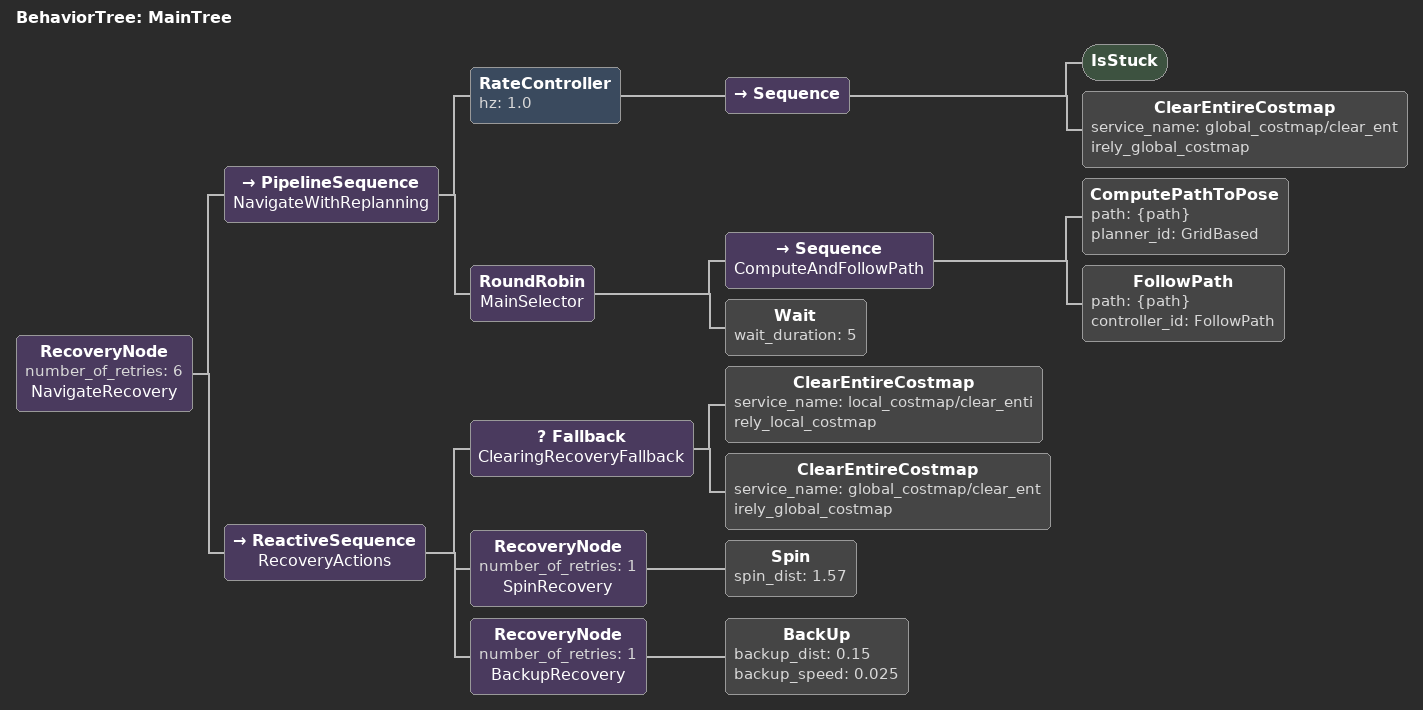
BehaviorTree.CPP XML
<root main_tree_to_execute="MainTree">
  <BehaviorTree ID="MainTree">
    <RecoveryNode number_of_retries="6" name="NavigateRecovery">
      <PipelineSequence name="NavigateWithReplanning">
        <!-- Ожидаем, пока глобальная локализация не станет активной -->
        <RateController hz="1.0">
          <Sequence>
            <IsStuck />
            <ClearEntireCostmap service_name="global_costmap/clear_entirely_global_costmap"/>
          </Sequence>
        </RateController>
        <!-- ОСНОВНОЙ ЦИКЛ: Перепланировка и слежение за путем -->
        <RoundRobin name="MainSelector">
          <Sequence name="ComputeAndFollowPath">
            <!-- 1. Рассчитать глобальный путь к цели -->
            <ComputePathToPose path="{path}" planner_id="GridBased"/>
            <!-- 2. Выполнить локальное слежение за этим путем -->
            <FollowPath path="{path}" controller_id="FollowPath"/>
          </Sequence>
          <!-- Альтернативное поведение (например, ожидание) -->
          <Wait wait_duration="5"/>
        </RoundRobin>
      </PipelineSequence>

      <!-- ПОДДЕРЕВО ВОССТАНОВЛЕНИЯ (запускается, если основной пайплайн провалился) -->
      <ReactiveSequence name="RecoveryActions">
        <!-- 1. Сначала пытаемся очистить карты (локальную, потом глобальную) -->
        <Fallback name="ClearingRecoveryFallback">
          <ClearEntireCostmap service_name="local_costmap/clear_entirely_local_costmap"/>
          <ClearEntireCostmap service_name="global_costmap/clear_entirely_global_costmap"/>
        </Fallback>
        <!-- 2. Если очистка не помогла, выполняем серию простых действий -->
        <RecoveryNode number_of_retries="1" name="SpinRecovery">
          <Spin spin_dist="1.57"/> <!-- Поворот на ~90 градусов -->
        </RecoveryNode>
        <RecoveryNode number_of_retries="1" name="BackupRecovery">
          <BackUp backup_dist="0.15" backup_speed="0.025"/> <!-- Отъезд назад -->
        </RecoveryNode>
      </ReactiveSequence>
    </RecoveryNode>
  </BehaviorTree>
</root>
